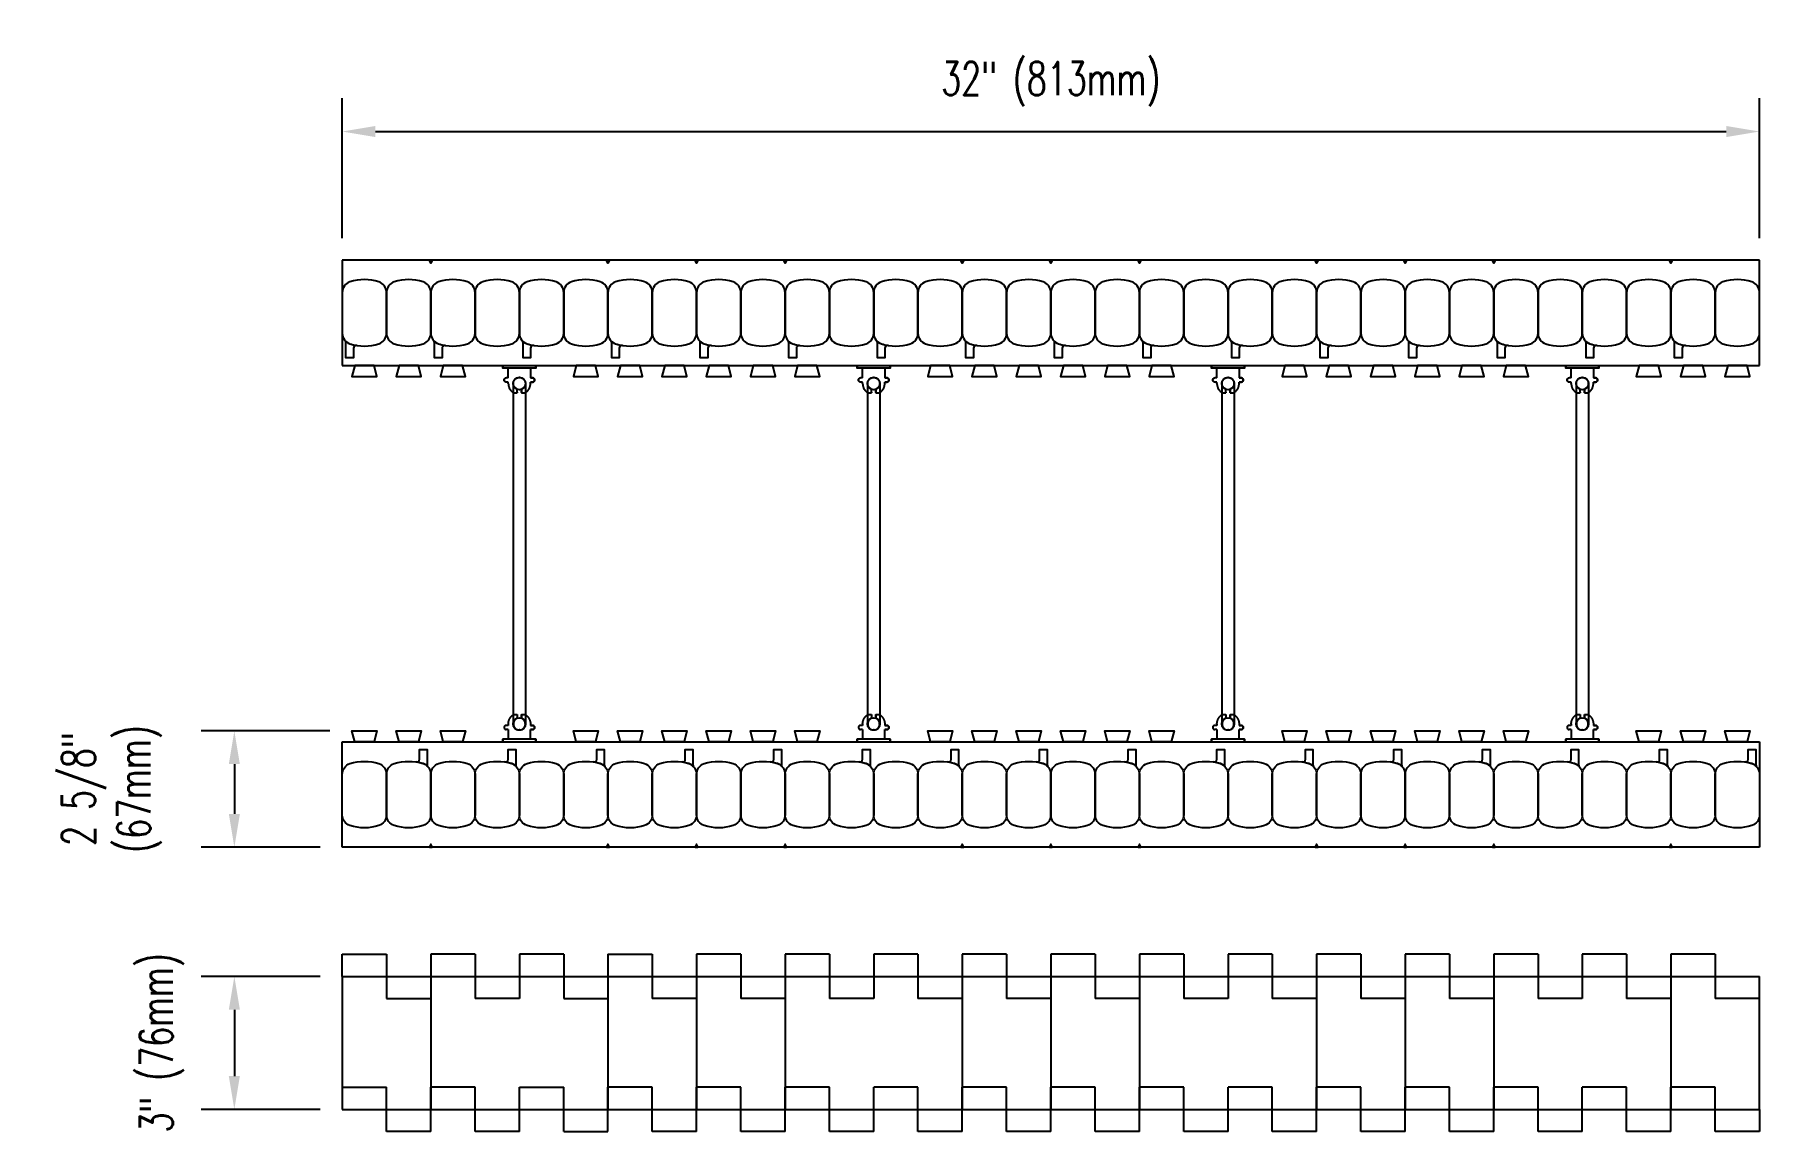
# Model space of a CAD drawing. Header units: inches. Extents: x 253 to 291.9, y 99.3 to 159.
# Drawn here: x 252.95 to 291.9, y 134.21 to 158.98 of the extents above; entities that cross this region are included whole.
import ezdxf

# ---------------------------------------------------------------- set-up
doc = ezdxf.new("R2010")
doc.units = ezdxf.units.IN
doc.header["$MEASUREMENT"] = 0
for name, color, linetype in [('line25', 2, 'Continuous'), ('LINE50', 5, 'Continuous'), ('LINE9', 9, 'Continuous'), ('TEXT', 4, 'Continuous')]:
    doc.layers.add(name, color=color, linetype=linetype)
doc.styles.add('DIM', font='romans.shx', dxfattribs={"width": 0.7})
doc.dimstyles.new('ext_8', dxfattribs={"dimscale": 8, "dimtxt": 0.09375, "dimasz": 0.09375, "dimexe": 0.09375, "dimexo": 0.0625, "dimgap": 0.0625, "dimtad": 1, "dimdec": 1, "dimzin": 3, "dimdsep": 46, "dimlunit": 4, "dimtxsty": 'DIM', "dimcen": 0.09, "dimdle": 0.09375, "dimclrt": 4, "dimadec": 0, "dimazin": 0, "dimtfac": 1, "dimtdec": 1, "dimtmove": 2, "dimatfit": 3, "dimfxl": 0, "dimfrac": 2, "dimtolj": 1, "dimtzin": 0, "dimarcsym": 0})

# ---------------------------------------------------------------- blocks, each defined once
blk = doc.blocks.new('*D17')
at = {"layer": 'Defpoints', "color": 0}
for p in [(259.901, 137.714), (257.465, 134.714), (259.901, 134.714)]:
    blk.add_point(p, dxfattribs=at)
at = {"layer": 'TEXT', "color": 0, "lineweight": -2}
for p, q in [((259.401, 137.714), (256.715, 137.714)), ((257.465, 136.964), (257.465, 135.464)), ((259.401, 134.714), (256.715, 134.714))]:
    blk.add_line(p, q, dxfattribs=at)
at = {"layer": 'TEXT', "color": 0}
for points in [[(257.34, 136.964), (257.59, 136.964), (257.465, 137.714)], [(257.34, 135.464), (257.59, 135.464), (257.465, 134.714)]]:
    blk.add_solid(points, dxfattribs=at)
at = {"layer": 'TEXT', "color": 4, "insert": (255.828, 136.214), "char_height": 0.75, "attachment_point": 5, "rotation": 90, "style": 'DIM'}
blk.add_mtext('\\A1;3" (76mm)', dxfattribs=at)
blk = doc.blocks.new('*D18')
at = {"layer": 'Defpoints', "color": 0}
for p in [(260.12, 143.257), (257.465, 140.632), (259.901, 140.632)]:
    blk.add_point(p, dxfattribs=at)
at = {"layer": 'TEXT', "color": 0, "lineweight": -2}
for p, q in [((259.62, 143.257), (256.715, 143.257)), ((257.465, 142.507), (257.465, 141.382)), ((259.401, 140.632), (256.715, 140.632))]:
    blk.add_line(p, q, dxfattribs=at)
at = {"layer": 'TEXT', "color": 0}
for points in [[(257.34, 142.507), (257.59, 142.507), (257.465, 143.257)], [(257.34, 141.382), (257.59, 141.382), (257.465, 140.632)]]:
    blk.add_solid(points, dxfattribs=at)
at = {"layer": 'TEXT', "color": 4, "insert": (254.697, 141.945), "char_height": 0.75, "attachment_point": 5, "rotation": 90, "style": 'DIM'}
blk.add_mtext('\\A1;2 5/8"\\P(67mm)', dxfattribs=at)
blk = doc.blocks.new('*D19')
at = {"layer": 'Defpoints', "color": 0}
for p in [(291.901, 156.788), (259.901, 153.882), (291.901, 153.882)]:
    blk.add_point(p, dxfattribs=at)
at = {"layer": 'TEXT', "color": 0, "lineweight": -2}
for p, q in [((259.901, 154.382), (259.901, 157.538)), ((291.901, 154.382), (291.901, 157.538)), ((260.651, 156.788), (291.151, 156.788))]:
    blk.add_line(p, q, dxfattribs=at)
at = {"layer": 'TEXT', "color": 0}
for points in [[(260.651, 156.913), (260.651, 156.663), (259.901, 156.788)], [(291.151, 156.913), (291.151, 156.663), (291.901, 156.788)]]:
    blk.add_solid(points, dxfattribs=at)
at = {"layer": 'TEXT', "color": 4, "insert": (275.901, 157.859), "char_height": 0.75, "attachment_point": 5, "style": 'DIM'}
blk.add_mtext('\\A1;32" (813mm)', dxfattribs=at)
blk = doc.blocks.new('Connector')
blk.add_point((0.271, 0))
at = {"layer": 'LINE9'}
for p, q in [((0, 0.375), (0, -0.375)), ((0.062, -0.375), (0.062, 0.375)), ((0.281, 0.25), (0.062, 0.25))]:
    blk.add_line(p, q, dxfattribs=at)
for points, weights in [([(0.007, 0.375), (0.004, 0.375), (0, 0.375)], [1, 0.972587069138, 0.950305488115]), ([(0.327, 0.343), (0.308, 0.343), (0.281, 0.317), (0.281, 0.297)], [1, 0.85355339, 0.85355339, 1]), ([(0.328, 0.343), (0.327, 0.343), (0.327, 0.343)], [1, 0.70710678, 1]), ([(0.375, 0.297), (0.375, 0.317), (0.348, 0.343), (0.329, 0.343)], [1, 0.85355339, 0.85355339, 1]), ([(0.406, 0.25), (0.546, 0.25), (0.619, 0.131)], [0.958404415409, 0.794674173519, 0.864651571113]), ([(0.619, 0.052), (0.612, 0.049), (0.604, 0.049)], [0.83615024178, 0.892081430621, 1]), ([(0, -0.375), (0.004, -0.375), (0.007, -0.375)], [0.950305488115, 0.972587069138, 1]), ([(0.281, -0.297), (0.281, -0.317), (0.308, -0.343), (0.327, -0.343)], [1, 0.85355339, 0.85355339, 1]), ([(0.327, -0.343), (0.281, -0.343), (0.281, -0.297)], [1, 0.70710678, 1]), ([(0.329, -0.343), (0.348, -0.343), (0.375, -0.317), (0.375, -0.297)], [1, 0.85355339, 0.85355339, 1]), ([(0.375, -0.297), (0.375, -0.343), (0.329, -0.343)], [1, 0.70710678, 1]), ([(0.619, -0.131), (0.546, -0.25), (0.406, -0.25)], [0.864651574428, 0.794674169686, 0.958404415195]), ([(0.604, -0.049), (0.612, -0.049), (0.619, -0.052)], [1, 0.89208144177, 0.836150253337])]:
    blk.add_rational_spline(points, weights, degree=2, dxfattribs=at)
for points, degree in [([(0, 0.375), (0.002, 0.375), (0.005, 0.375), (0.007, 0.375)], 3), ([(0.007, 0.375), (0.021, 0.375), (0.051, 0.375), (0.062, 0.375), (0.062, 0.375)], 3), ([(0.281, 0.25), (0.281, 0.297)], 1), ([(0.327, 0.343), (0.327, 0.343), (0.328, 0.343), (0.328, 0.343)], 3), ([(0.328, 0.343), (0.329, 0.343), (0.329, 0.343), (0.329, 0.343)], 3), ([(0.375, 0.25), (0.375, 0.297)], 1), ([(0.406, 0.25), (0.375, 0.25)], 1), ([(0.406, 0.25), (0.406, 0.25)], 1), ([(0.406, 0.25), (0.406, 0.25)], 1), ([(0.406, 0.25), (0.406, 0.25)], 1), ([(0.406, 0.25), (0.406, 0.25)], 1), ([(0.406, 0.25), (0.406, 0.25)], 1), ([(0.406, 0.25), (0.406, 0.25)], 1), ([(0.406, 0.25), (0.406, 0.25)], 1), ([(0.406, 0.25), (0.406, 0.25)], 1), ([(0.406, 0.25), (0.406, 0.25)], 1), ([(0.406, 0.25), (0.406, 0.25)], 1), ([(0.406, 0.25), (0.406, 0.25)], 1), ([(0.406, 0.25), (0.406, 0.25)], 1), ([(0.406, 0.25), (0.406, 0.25)], 1), ([(0.406, 0.25), (0.406, 0.25)], 1), ([(0.406, 0.25), (0.406, 0.25)], 1), ([(0.406, 0.25), (0.406, 0.25)], 1), ([(0.406, 0.25), (0.406, 0.25)], 1), ([(0.406, 0.25), (0.406, 0.25)], 1), ([(0.406, 0.25), (0.406, 0.25)], 1), ([(0.406, 0.25), (0.406, 0.25)], 1), ([(0.406, 0.25), (0.406, 0.25)], 1), ([(0.406, 0.25), (0.406, 0.25)], 1), ([(0.406, 0.25), (0.406, 0.25)], 1), ([(0.406, 0.25), (0.406, 0.25)], 1), ([(0.604, 0.049), (0.532, 0.049)], 1), ([(0.532, 0.049), (0.532, 0.049)], 1), ([(0.532, 0.049), (0.532, 0.049)], 1), ([(0.532, 0.049), (0.532, 0.049)], 1), ([(0.532, 0.049), (0.532, 0.049)], 1), ([(0.532, 0.049), (0.532, 0.049)], 1), ([(0.532, 0.049), (0.532, 0.049)], 1), ([(0.532, 0.049), (0.532, 0.049)], 1), ([(0.532, 0.049), (0.532, 0.049)], 1), ([(0.532, 0.049), (0.532, 0.049)], 1), ([(0.532, 0.049), (0.532, 0.049)], 1), ([(0.604, 0.049), (0.609, 0.049), (0.614, 0.05), (0.619, 0.052)], 3), ([(0.604, 0.049), (0.604, 0.049)], 1), ([(0.604, 0.049), (0.604, 0.049)], 1), ([(0.604, 0.049), (0.604, 0.049)], 1), ([(0.604, 0.049), (0.604, 0.049)], 1), ([(0.619, 0.131), (0.619, 0.052)], 1), ([(0.619, 0.131), (0.619, 0.131)], 1), ([(0.619, 0.131), (0.619, 0.131)], 1), ([(0.619, 0.131), (0.619, 0.131)], 1), ([(0.619, 0.131), (0.619, 0.131)], 1), ([(0.007, -0.375), (0.005, -0.375), (0.002, -0.375), (0, -0.375)], 3), ([(0.062, -0.375), (0.062, -0.375), (0.051, -0.375), (0.021, -0.375), (0.007, -0.375)], 3), ([(0.062, -0.25), (0.281, -0.25)], 1), ([(0.281, -0.297), (0.281, -0.25)], 1), ([(0.281, -0.25), (0.281, -0.297)], 1), ([(0.328, -0.343), (0.328, -0.343), (0.327, -0.343), (0.327, -0.343)], 3), ([(0.329, -0.343), (0.329, -0.343), (0.329, -0.343), (0.328, -0.343)], 3), ([(0.375, -0.25), (0.375, -0.297)], 1), ([(0.375, -0.297), (0.375, -0.25)], 1), ([(0.406, -0.25), (0.375, -0.25)], 1), ([(0.406, -0.25), (0.406, -0.25)], 1), ([(0.406, -0.25), (0.406, -0.25)], 1), ([(0.406, -0.25), (0.406, -0.25)], 1), ([(0.406, -0.25), (0.406, -0.25)], 1), ([(0.406, -0.25), (0.406, -0.25)], 1), ([(0.406, -0.25), (0.406, -0.25)], 1), ([(0.406, -0.25), (0.406, -0.25)], 1), ([(0.406, -0.25), (0.406, -0.25)], 1), ([(0.406, -0.25), (0.406, -0.25)], 1), ([(0.406, -0.25), (0.406, -0.25)], 1), ([(0.406, -0.25), (0.406, -0.25)], 1), ([(0.532, -0.049), (0.604, -0.049)], 1), ([(0.604, -0.049), (0.58, -0.049), (0.556, -0.049), (0.532, -0.049)], 3), ([(0.532, -0.049), (0.532, -0.049)], 1), ([(0.532, -0.049), (0.532, -0.049)], 1), ([(0.532, -0.049), (0.532, -0.049)], 1), ([(0.532, -0.049), (0.532, -0.049)], 1), ([(0.619, -0.052), (0.614, -0.05), (0.609, -0.049), (0.604, -0.049)], 3), ([(0.604, -0.049), (0.604, -0.049)], 1), ([(0.604, -0.049), (0.604, -0.049)], 1), ([(0.604, -0.049), (0.604, -0.049)], 1), ([(0.604, -0.049), (0.604, -0.049)], 1), ([(0.604, -0.049), (0.604, -0.049)], 1), ([(0.604, -0.049), (0.604, -0.049)], 1), ([(0.604, -0.049), (0.604, -0.049)], 1), ([(0.604, -0.049), (0.604, -0.049)], 1), ([(0.619, -0.052), (0.619, -0.131)], 1), ([(0.619, -0.131), (0.619, -0.131)], 1), ([(0.619, -0.131), (0.619, -0.131)], 1), ([(0.619, -0.131), (0.619, -0.131)], 1), ([(0.619, -0.131), (0.619, -0.131)], 1)]:
    blk.add_open_spline(points, degree=degree, dxfattribs=at)
for points, weights, knots in [([(0.062, 0.375), (0.062, 0.375), (0.046, 0.375), (0.03, 0.375), (0.007, 0.375)], [0.868718858569, 0.861102746415, 1, 0.861102734288, 0.868718859898], [0, 0, 0, 0.5, 0.5, 1, 1, 1]), ([(0.532, 0.049), (0.472, 0.203), (0.333, 0.113), (0.157, 0), (0.333, -0.113), (0.472, -0.203), (0.532, -0.049)], [0.899508922286, 0.599718215298, 1, 0.54226024, 1, 0.599718224335, 0.899508908749], [0, 0, 0, 0.318112, 0.318112, 0.681888, 0.681888, 1, 1, 1]), ([(0.007, -0.375), (0.03, -0.375), (0.046, -0.375), (0.062, -0.375), (0.062, -0.375)], [0.868718859319, 0.861102739573, 1, 0.861102742958, 0.868718858948], [0, 0, 0, 0.5, 0.5, 1, 1, 1])]:
    blk.add_rational_spline(points, weights, degree=2, knots=knots, dxfattribs=at)
blk = doc.blocks.new('WEB_CENTRE_TOP_8')
for p, q in [((-0.141, 7.688), (-0.141, 0)), ((0.141, 7.688), (0.141, 0))]:
    blk.add_line(p, q)
for centre in [(0, 7.688), (0, 0)]:
    blk.add_circle(centre, 0.141)

msp = doc.modelspace()

# ---------------------------------------------------------------- linework, layer by layer
at = {"layer": 'line25'}
for p, q in [((259.901, 151.507), (291.901, 151.507)), ((259.901, 143.007), (291.901, 143.007)), ((261.901, 137.714), (261.901, 134.714)), ((265.901, 137.714), (265.901, 134.714)), ((267.901, 137.714), (267.901, 134.714)), ((269.901, 137.714), (269.901, 134.714)), ((273.901, 137.714), (273.901, 134.714)), ((275.901, 137.714), (275.901, 134.714)), ((277.901, 137.714), (277.901, 134.714)), ((281.901, 137.714), (281.901, 134.714)), ((283.901, 137.714), (283.901, 134.714)), ((285.901, 137.714), (285.901, 134.714)), ((289.901, 137.714), (289.901, 134.714))]:
    msp.add_line(p, q, dxfattribs=at)
for points in [[(260.183, 151.507), (260.12, 151.257), (260.683, 151.257), (260.62, 151.507)], [(261.183, 151.507), (261.12, 151.257), (261.683, 151.257), (261.62, 151.507)], [(262.183, 151.507), (262.12, 151.257), (262.683, 151.257), (262.62, 151.507)], [(265.183, 151.507), (265.12, 151.257), (265.683, 151.257), (265.62, 151.507)], [(266.183, 151.507), (266.12, 151.257), (266.683, 151.257), (266.62, 151.507)], [(267.183, 151.507), (267.12, 151.257), (267.683, 151.257), (267.62, 151.507)], [(268.183, 151.507), (268.12, 151.257), (268.683, 151.257), (268.62, 151.507)], [(269.183, 151.507), (269.12, 151.257), (269.683, 151.257), (269.62, 151.507)], [(270.183, 151.507), (270.12, 151.257), (270.683, 151.257), (270.62, 151.507)], [(273.183, 151.507), (273.12, 151.257), (273.683, 151.257), (273.62, 151.507)], [(274.183, 151.507), (274.12, 151.257), (274.683, 151.257), (274.62, 151.507)], [(275.183, 151.507), (275.12, 151.257), (275.683, 151.257), (275.62, 151.507)], [(276.183, 151.507), (276.12, 151.257), (276.683, 151.257), (276.62, 151.507)], [(277.183, 151.507), (277.12, 151.257), (277.683, 151.257), (277.62, 151.507)], [(278.183, 151.507), (278.12, 151.257), (278.683, 151.257), (278.62, 151.507)], [(281.183, 151.507), (281.12, 151.257), (281.683, 151.257), (281.62, 151.507)], [(282.183, 151.507), (282.12, 151.257), (282.683, 151.257), (282.62, 151.507)], [(283.183, 151.507), (283.12, 151.257), (283.683, 151.257), (283.62, 151.507)], [(284.183, 151.507), (284.12, 151.257), (284.683, 151.257), (284.62, 151.507)], [(285.183, 151.507), (285.12, 151.257), (285.683, 151.257), (285.62, 151.507)], [(286.183, 151.507), (286.12, 151.257), (286.683, 151.257), (286.62, 151.507)], [(289.183, 151.507), (289.12, 151.257), (289.683, 151.257), (289.62, 151.507)], [(290.183, 151.507), (290.12, 151.257), (290.683, 151.257), (290.62, 151.507)], [(291.183, 151.507), (291.12, 151.257), (291.683, 151.257), (291.62, 151.507)], [(260.183, 143.007), (260.12, 143.257), (260.683, 143.257), (260.62, 143.007)], [(261.183, 143.007), (261.12, 143.257), (261.683, 143.257), (261.62, 143.007)], [(262.183, 143.007), (262.12, 143.257), (262.683, 143.257), (262.62, 143.007)], [(265.183, 143.007), (265.12, 143.257), (265.683, 143.257), (265.62, 143.007)], [(266.183, 143.007), (266.12, 143.257), (266.683, 143.257), (266.62, 143.007)], [(267.183, 143.007), (267.12, 143.257), (267.683, 143.257), (267.62, 143.007)], [(268.183, 143.007), (268.12, 143.257), (268.683, 143.257), (268.62, 143.007)], [(269.183, 143.007), (269.12, 143.257), (269.683, 143.257), (269.62, 143.007)], [(270.183, 143.007), (270.12, 143.257), (270.683, 143.257), (270.62, 143.007)], [(273.183, 143.007), (273.12, 143.257), (273.683, 143.257), (273.62, 143.007)], [(274.183, 143.007), (274.12, 143.257), (274.683, 143.257), (274.62, 143.007)], [(275.183, 143.007), (275.12, 143.257), (275.683, 143.257), (275.62, 143.007)], [(276.183, 143.007), (276.12, 143.257), (276.683, 143.257), (276.62, 143.007)], [(277.183, 143.007), (277.12, 143.257), (277.683, 143.257), (277.62, 143.007)], [(278.183, 143.007), (278.12, 143.257), (278.683, 143.257), (278.62, 143.007)], [(281.183, 143.007), (281.12, 143.257), (281.683, 143.257), (281.62, 143.007)], [(282.183, 143.007), (282.12, 143.257), (282.683, 143.257), (282.62, 143.007)], [(283.183, 143.007), (283.12, 143.257), (283.683, 143.257), (283.62, 143.007)], [(284.183, 143.007), (284.12, 143.257), (284.683, 143.257), (284.62, 143.007)], [(285.183, 143.007), (285.12, 143.257), (285.683, 143.257), (285.62, 143.007)], [(286.183, 143.007), (286.12, 143.257), (286.683, 143.257), (286.62, 143.007)], [(289.183, 143.007), (289.12, 143.257), (289.683, 143.257), (289.62, 143.007)], [(290.183, 143.007), (290.12, 143.257), (290.683, 143.257), (290.62, 143.007)], [(291.183, 143.007), (291.12, 143.257), (291.683, 143.257), (291.62, 143.007)]]:
    msp.add_lwpolyline(points, close=True, dxfattribs=at)
at = {"layer": 'LINE50'}
for p, q in [((259.901, 153.882), (259.901, 151.507)), ((291.901, 153.882), (259.901, 153.882)), ((291.901, 151.507), (291.901, 153.882)), ((259.901, 140.632), (259.901, 143.007)), ((291.901, 143.007), (291.901, 140.632)), ((291.901, 140.632), (259.901, 140.632)), ((259.901, 137.714), (259.901, 134.714)), ((259.901, 137.714), (291.901, 137.714)), ((291.901, 134.714), (291.901, 137.714)), ((259.901, 134.714), (291.901, 134.714))]:
    msp.add_line(p, q, dxfattribs=at)
at = {"layer": 'LINE9'}
for p, q in [((259.901, 137.714), (259.901, 138.214)), ((259.901, 138.214), (260.901, 138.214)), ((260.901, 138.214), (260.901, 137.214)), ((262.901, 138.214), (261.901, 138.214)), ((261.901, 138.214), (261.901, 137.214)), ((262.901, 138.214), (262.901, 137.214)), ((264.901, 138.214), (263.901, 138.214)), ((263.901, 138.214), (263.901, 137.214)), ((264.901, 138.214), (264.901, 137.214)), ((265.901, 138.214), (266.901, 138.214)), ((265.901, 138.214), (265.901, 137.214)), ((266.901, 138.214), (266.901, 137.214)), ((268.901, 138.214), (267.901, 138.214)), ((267.901, 138.214), (267.901, 137.214)), ((268.901, 138.214), (268.901, 137.214)), ((269.901, 138.214), (269.901, 137.214)), ((270.901, 138.214), (269.901, 138.214)), ((270.901, 138.214), (270.901, 137.214)), ((272.901, 138.214), (271.901, 138.214)), ((271.901, 138.214), (271.901, 137.214)), ((272.901, 138.214), (272.901, 137.214)), ((273.901, 138.214), (273.901, 137.214)), ((274.901, 138.214), (273.901, 138.214)), ((274.901, 138.214), (274.901, 137.214)), ((276.901, 138.214), (275.901, 138.214)), ((275.901, 138.214), (275.901, 137.214)), ((276.901, 138.214), (276.901, 137.214)), ((277.901, 138.214), (277.901, 137.214)), ((278.901, 138.214), (277.901, 138.214)), ((278.901, 138.214), (278.901, 137.214)), ((280.901, 138.214), (279.901, 138.214)), ((279.901, 138.214), (279.901, 137.214)), ((280.901, 138.214), (280.901, 137.214)), ((282.901, 138.214), (281.901, 138.214)), ((281.901, 138.214), (281.901, 137.214)), ((282.901, 138.214), (282.901, 137.214)), ((284.901, 138.214), (283.901, 138.214)), ((283.901, 138.214), (283.901, 137.214)), ((284.901, 138.214), (284.901, 137.214)), ((286.901, 138.214), (285.901, 138.214)), ((285.901, 138.214), (285.901, 137.214)), ((286.901, 138.214), (286.901, 137.214)), ((287.901, 138.214), (287.901, 137.214)), ((288.901, 138.214), (287.901, 138.214)), ((288.901, 138.214), (288.901, 137.214)), ((290.901, 138.214), (289.901, 138.214)), ((289.901, 138.214), (289.901, 137.214)), ((290.901, 138.214), (290.901, 137.214)), ((260.901, 137.214), (261.901, 137.214)), ((263.901, 137.214), (262.901, 137.214)), ((264.901, 137.214), (265.901, 137.214)), ((267.901, 137.214), (266.901, 137.214)), ((269.901, 137.214), (268.901, 137.214)), ((271.901, 137.214), (270.901, 137.214)), ((273.901, 137.214), (272.901, 137.214)), ((275.901, 137.214), (274.901, 137.214)), ((277.901, 137.214), (276.901, 137.214)), ((279.901, 137.214), (278.901, 137.214)), ((281.901, 137.214), (280.901, 137.214)), ((283.901, 137.214), (282.901, 137.214)), ((285.901, 137.214), (284.901, 137.214)), ((287.901, 137.214), (286.901, 137.214)), ((289.901, 137.214), (288.901, 137.214)), ((291.901, 137.214), (290.901, 137.214)), ((259.901, 135.214), (260.901, 135.214)), ((260.901, 134.214), (260.901, 135.214)), ((261.901, 134.214), (261.901, 135.214)), ((262.901, 135.214), (261.901, 135.214)), ((262.901, 134.214), (262.901, 135.214)), ((263.901, 135.214), (264.901, 135.214)), ((263.901, 134.214), (263.901, 135.214)), ((264.901, 134.214), (264.901, 135.214)), ((266.901, 135.214), (265.901, 135.214)), ((265.901, 134.214), (265.901, 135.214)), ((266.901, 134.214), (266.901, 135.214)), ((268.901, 135.214), (267.901, 135.214)), ((267.901, 134.214), (267.901, 135.214)), ((268.901, 134.214), (268.901, 135.214)), ((269.901, 134.214), (269.901, 135.214)), ((270.901, 135.214), (269.901, 135.214)), ((270.901, 134.214), (270.901, 135.214)), ((271.901, 134.214), (271.901, 135.214)), ((272.901, 135.214), (271.901, 135.214)), ((272.901, 134.214), (272.901, 135.214)), ((273.901, 134.214), (273.901, 135.214)), ((274.901, 135.214), (273.901, 135.214)), ((274.901, 134.214), (274.901, 135.214)), ((275.901, 134.214), (275.901, 135.214)), ((276.901, 135.214), (275.901, 135.214)), ((276.901, 134.214), (276.901, 135.214)), ((277.901, 134.214), (277.901, 135.214)), ((278.901, 135.214), (277.901, 135.214)), ((278.901, 134.214), (278.901, 135.214)), ((280.901, 135.214), (279.901, 135.214)), ((279.901, 134.214), (279.901, 135.214)), ((280.901, 134.214), (280.901, 135.214)), ((282.901, 135.214), (281.901, 135.214)), ((281.901, 134.214), (281.901, 135.214)), ((282.901, 134.214), (282.901, 135.214)), ((284.901, 135.214), (283.901, 135.214)), ((283.901, 134.214), (283.901, 135.214)), ((284.901, 134.214), (284.901, 135.214)), ((285.901, 134.214), (285.901, 135.214)), ((286.901, 135.214), (285.901, 135.214)), ((286.901, 134.214), (286.901, 135.214)), ((287.901, 134.214), (287.901, 135.214)), ((288.901, 135.214), (287.901, 135.214)), ((288.901, 134.214), (288.901, 135.214)), ((289.901, 134.214), (289.901, 135.214)), ((290.901, 135.214), (289.901, 135.214)), ((290.901, 134.214), (290.901, 135.214)), ((291.901, 134.714), (291.901, 134.214)), ((261.901, 134.214), (260.901, 134.214)), ((263.901, 134.214), (262.901, 134.214)), ((264.901, 134.214), (265.901, 134.214)), ((267.901, 134.214), (266.901, 134.214)), ((269.901, 134.214), (268.901, 134.214)), ((271.901, 134.214), (270.901, 134.214)), ((273.901, 134.214), (272.901, 134.214)), ((275.901, 134.214), (274.901, 134.214)), ((277.901, 134.214), (276.901, 134.214)), ((279.901, 134.214), (278.901, 134.214)), ((281.901, 134.214), (280.901, 134.214)), ((283.901, 134.214), (282.901, 134.214)), ((285.901, 134.214), (284.901, 134.214)), ((287.901, 134.214), (286.901, 134.214)), ((289.901, 134.214), (288.901, 134.214)), ((291.901, 134.214), (290.901, 134.214))]:
    msp.add_line(p, q, dxfattribs=at)
for points in [[(261.933, 153.882), (261.901, 153.818), (261.87, 153.882)], [(265.933, 153.882), (265.901, 153.818), (265.87, 153.882)], [(267.933, 153.882), (267.901, 153.818), (267.87, 153.882)], [(269.933, 153.882), (269.901, 153.818), (269.87, 153.882)], [(273.933, 153.882), (273.901, 153.818), (273.87, 153.882)], [(275.933, 153.882), (275.901, 153.818), (275.87, 153.882)], [(277.933, 153.882), (277.901, 153.818), (277.87, 153.882)], [(281.933, 153.882), (281.901, 153.818), (281.87, 153.882)], [(283.933, 153.882), (283.901, 153.818), (283.87, 153.882)], [(285.933, 153.882), (285.901, 153.818), (285.87, 153.882)], [(289.933, 153.882), (289.901, 153.818), (289.87, 153.882)], [(261.933, 140.632), (261.901, 140.697), (261.87, 140.632)], [(265.933, 140.632), (265.901, 140.697), (265.87, 140.632)], [(267.933, 140.632), (267.901, 140.697), (267.87, 140.632)], [(269.933, 140.632), (269.901, 140.697), (269.87, 140.632)], [(273.933, 140.632), (273.901, 140.697), (273.87, 140.632)], [(275.933, 140.632), (275.901, 140.697), (275.87, 140.632)], [(277.933, 140.632), (277.901, 140.697), (277.87, 140.632)], [(281.933, 140.632), (281.901, 140.697), (281.87, 140.632)], [(283.933, 140.632), (283.901, 140.697), (283.87, 140.632)], [(285.933, 140.632), (285.901, 140.697), (285.87, 140.632)], [(289.933, 140.632), (289.901, 140.697), (289.87, 140.632)]]:
    msp.add_lwpolyline(points, close=True, dxfattribs=at)
for points in [[(260.074, 151.996, 0.157671), (260.728, 151.996, 0.325305), (260.901, 152.234), (260.901, 153.155, 0.325305), (260.728, 153.393, 0.157671), (260.074, 153.393, 0.325305), (259.901, 153.155), (259.901, 152.234, 0.325305)], [(261.074, 151.996, 0.157671), (261.728, 151.996, 0.325305), (261.901, 152.234), (261.901, 153.155, 0.325305), (261.728, 153.393, 0.157671), (261.074, 153.393, 0.325305), (260.901, 153.155), (260.901, 152.234, 0.325305)], [(262.074, 151.996, 0.157671), (262.728, 151.996, 0.325305), (262.901, 152.234), (262.901, 153.155, 0.325305), (262.728, 153.393, 0.157671), (262.074, 153.393, 0.325305), (261.901, 153.155), (261.901, 152.234, 0.325305)], [(263.074, 151.996, 0.157671), (263.728, 151.996, 0.325305), (263.901, 152.234), (263.901, 153.155, 0.325305), (263.728, 153.393, 0.157671), (263.074, 153.393, 0.325305), (262.901, 153.155), (262.901, 152.234, 0.325305)], [(264.074, 151.996, 0.157671), (264.728, 151.996, 0.325305), (264.901, 152.234), (264.901, 153.155, 0.325305), (264.728, 153.393, 0.157671), (264.074, 153.393, 0.325305), (263.901, 153.155), (263.901, 152.234, 0.325305)], [(265.074, 151.996, 0.157671), (265.728, 151.996, 0.325305), (265.901, 152.234), (265.901, 153.155, 0.325305), (265.728, 153.393, 0.157671), (265.074, 153.393, 0.325305), (264.901, 153.155), (264.901, 152.234, 0.325305)], [(266.074, 151.996, 0.157671), (266.728, 151.996, 0.325305), (266.901, 152.234), (266.901, 153.155, 0.325305), (266.728, 153.393, 0.157671), (266.074, 153.393, 0.325305), (265.901, 153.155), (265.901, 152.234, 0.325305)], [(267.074, 151.996, 0.157671), (267.728, 151.996, 0.325305), (267.901, 152.234), (267.901, 153.155, 0.325305), (267.728, 153.393, 0.157671), (267.074, 153.393, 0.325305), (266.901, 153.155), (266.901, 152.234, 0.325305)], [(268.074, 151.996, 0.157671), (268.728, 151.996, 0.325305), (268.901, 152.234), (268.901, 153.155, 0.325305), (268.728, 153.393, 0.157671), (268.074, 153.393, 0.325305), (267.901, 153.155), (267.901, 152.234, 0.325305)], [(269.074, 151.996, 0.157671), (269.728, 151.996, 0.325305), (269.901, 152.234), (269.901, 153.155, 0.325305), (269.728, 153.393, 0.157671), (269.074, 153.393, 0.325305), (268.901, 153.155), (268.901, 152.234, 0.325305)], [(270.074, 151.996, 0.157671), (270.728, 151.996, 0.325305), (270.901, 152.234), (270.901, 153.155, 0.325305), (270.728, 153.393, 0.157671), (270.074, 153.393, 0.325305), (269.901, 153.155), (269.901, 152.234, 0.325305)], [(271.074, 151.996, 0.157671), (271.728, 151.996, 0.325305), (271.901, 152.234), (271.901, 153.155, 0.325305), (271.728, 153.393, 0.157671), (271.074, 153.393, 0.325305), (270.901, 153.155), (270.901, 152.234, 0.325305)], [(272.074, 151.996, 0.157671), (272.728, 151.996, 0.325305), (272.901, 152.234), (272.901, 153.155, 0.325305), (272.728, 153.393, 0.157671), (272.074, 153.393, 0.325305), (271.901, 153.155), (271.901, 152.234, 0.325305)], [(273.074, 151.996, 0.157671), (273.728, 151.996, 0.325305), (273.901, 152.234), (273.901, 153.155, 0.325305), (273.728, 153.393, 0.157671), (273.074, 153.393, 0.325305), (272.901, 153.155), (272.901, 152.234, 0.325305)], [(274.074, 151.996, 0.157671), (274.728, 151.996, 0.325305), (274.901, 152.234), (274.901, 153.155, 0.325305), (274.728, 153.393, 0.157671), (274.074, 153.393, 0.325305), (273.901, 153.155), (273.901, 152.234, 0.325305)], [(275.074, 151.996, 0.157671), (275.728, 151.996, 0.325305), (275.901, 152.234), (275.901, 153.155, 0.325305), (275.728, 153.393, 0.157671), (275.074, 153.393, 0.325305), (274.901, 153.155), (274.901, 152.234, 0.325305)], [(276.074, 151.996, 0.157671), (276.728, 151.996, 0.325305), (276.901, 152.234), (276.901, 153.155, 0.325305), (276.728, 153.393, 0.157671), (276.074, 153.393, 0.325305), (275.901, 153.155), (275.901, 152.234, 0.325305)], [(277.074, 151.996, 0.157671), (277.728, 151.996, 0.325305), (277.901, 152.234), (277.901, 153.155, 0.325305), (277.728, 153.393, 0.157671), (277.074, 153.393, 0.325305), (276.901, 153.155), (276.901, 152.234, 0.325305)], [(278.074, 151.996, 0.157671), (278.728, 151.996, 0.325305), (278.901, 152.234), (278.901, 153.155, 0.325305), (278.728, 153.393, 0.157671), (278.074, 153.393, 0.325305), (277.901, 153.155), (277.901, 152.234, 0.325305)], [(279.074, 151.996, 0.157671), (279.728, 151.996, 0.325305), (279.901, 152.234), (279.901, 153.155, 0.325305), (279.728, 153.393, 0.157671), (279.074, 153.393, 0.325305), (278.901, 153.155), (278.901, 152.234, 0.325305)], [(280.074, 151.996, 0.157671), (280.728, 151.996, 0.325305), (280.901, 152.234), (280.901, 153.155, 0.325305), (280.728, 153.393, 0.157671), (280.074, 153.393, 0.325305), (279.901, 153.155), (279.901, 152.234, 0.325305)], [(281.074, 151.996, 0.157671), (281.728, 151.996, 0.325305), (281.901, 152.234), (281.901, 153.155, 0.325305), (281.728, 153.393, 0.157671), (281.074, 153.393, 0.325305), (280.901, 153.155), (280.901, 152.234, 0.325305)], [(282.074, 151.996, 0.157671), (282.728, 151.996, 0.325305), (282.901, 152.234), (282.901, 153.155, 0.325305), (282.728, 153.393, 0.157671), (282.074, 153.393, 0.325305), (281.901, 153.155), (281.901, 152.234, 0.325305)], [(283.074, 151.996, 0.157671), (283.728, 151.996, 0.325305), (283.901, 152.234), (283.901, 153.155, 0.325305), (283.728, 153.393, 0.157671), (283.074, 153.393, 0.325305), (282.901, 153.155), (282.901, 152.234, 0.325305)], [(284.074, 151.996, 0.157671), (284.728, 151.996, 0.325305), (284.901, 152.234), (284.901, 153.155, 0.325305), (284.728, 153.393, 0.157671), (284.074, 153.393, 0.325305), (283.901, 153.155), (283.901, 152.234, 0.325305)], [(285.074, 151.996, 0.157671), (285.728, 151.996, 0.325305), (285.901, 152.234), (285.901, 153.155, 0.325305), (285.728, 153.393, 0.157671), (285.074, 153.393, 0.325305), (284.901, 153.155), (284.901, 152.234, 0.325305)], [(286.074, 151.996, 0.157671), (286.728, 151.996, 0.325305), (286.901, 152.234), (286.901, 153.155, 0.325305), (286.728, 153.393, 0.157671), (286.074, 153.393, 0.325305), (285.901, 153.155), (285.901, 152.234, 0.325305)], [(287.074, 151.996, 0.157671), (287.728, 151.996, 0.325305), (287.901, 152.234), (287.901, 153.155, 0.325305), (287.728, 153.393, 0.157671), (287.074, 153.393, 0.325305), (286.901, 153.155), (286.901, 152.234, 0.325305)], [(288.074, 151.996, 0.157671), (288.728, 151.996, 0.325305), (288.901, 152.234), (288.901, 153.155, 0.325305), (288.728, 153.393, 0.157671), (288.074, 153.393, 0.325305), (287.901, 153.155), (287.901, 152.234, 0.325305)], [(289.074, 151.996, 0.157671), (289.728, 151.996, 0.325305), (289.901, 152.234), (289.901, 153.155, 0.325305), (289.728, 153.393, 0.157671), (289.074, 153.393, 0.325305), (288.901, 153.155), (288.901, 152.234, 0.325305)], [(290.074, 151.996, 0.157671), (290.728, 151.996, 0.325305), (290.901, 152.234), (290.901, 153.155, 0.325305), (290.728, 153.393, 0.157671), (290.074, 153.393, 0.325305), (289.901, 153.155), (289.901, 152.234, 0.325305)], [(291.074, 151.996, 0.157671), (291.728, 151.996, 0.325305), (291.901, 152.234), (291.901, 153.155, 0.325305), (291.728, 153.393, 0.157671), (291.074, 153.393, 0.325305), (290.901, 153.155), (290.901, 152.234, 0.325305)], [(260.074, 151.996, 0.037267), (260.228, 151.959, 0.463036), (260.155, 151.897), (260.155, 151.676), (259.985, 151.676), (259.985, 152.022, 0.189002), (259.968, 152.064, 0.128407)], [(262.074, 151.996, 0.037267), (262.228, 151.959, 0.463036), (262.155, 151.897), (262.155, 151.676), (261.985, 151.676), (261.985, 152.022, 0.189002), (261.968, 152.064, 0.128407)], [(264.074, 151.996, 0.037267), (264.228, 151.959, 0.463036), (264.155, 151.897), (264.155, 151.676), (263.985, 151.676), (263.985, 152.022, 0.189002), (263.968, 152.064, 0.128407)], [(266.074, 151.996, 0.037267), (266.228, 151.959, 0.463036), (266.155, 151.897), (266.155, 151.676), (265.985, 151.676), (265.985, 152.022, 0.189002), (265.968, 152.064, 0.128407)], [(268.074, 151.996, 0.037267), (268.228, 151.959, 0.463036), (268.155, 151.897), (268.155, 151.676), (267.985, 151.676), (267.985, 152.022, 0.189002), (267.968, 152.064, 0.128407)], [(270.074, 151.996, 0.037267), (270.228, 151.959, 0.463036), (270.155, 151.897), (270.155, 151.676), (269.985, 151.676), (269.985, 152.022, 0.189002), (269.968, 152.064, 0.128407)], [(272.074, 151.996, 0.037267), (272.228, 151.959, 0.463036), (272.155, 151.897), (272.155, 151.676), (271.985, 151.676), (271.985, 152.022, 0.189002), (271.968, 152.064, 0.128407)], [(274.074, 151.996, 0.037267), (274.228, 151.959, 0.463036), (274.155, 151.897), (274.155, 151.676), (273.985, 151.676), (273.985, 152.022, 0.189002), (273.968, 152.064, 0.128407)], [(276.074, 151.996, 0.037267), (276.228, 151.959, 0.463036), (276.155, 151.897), (276.155, 151.676), (275.985, 151.676), (275.985, 152.022, 0.189002), (275.968, 152.064, 0.128407)], [(278.074, 151.996, 0.037267), (278.228, 151.959, 0.463036), (278.155, 151.897), (278.155, 151.676), (277.985, 151.676), (277.985, 152.022, 0.189002), (277.968, 152.064, 0.128407)], [(280.074, 151.996, 0.037267), (280.228, 151.959, 0.463036), (280.155, 151.897), (280.155, 151.676), (279.985, 151.676), (279.985, 152.022, 0.189002), (279.968, 152.064, 0.128407)], [(282.074, 151.996, 0.037267), (282.228, 151.959, 0.463036), (282.155, 151.897), (282.155, 151.676), (281.985, 151.676), (281.985, 152.022, 0.189002), (281.968, 152.064, 0.128407)], [(284.074, 151.996, 0.037267), (284.228, 151.959, 0.463036), (284.155, 151.897), (284.155, 151.676), (283.985, 151.676), (283.985, 152.022, 0.189002), (283.968, 152.064, 0.128407)], [(286.074, 151.996, 0.037267), (286.228, 151.959, 0.463036), (286.155, 151.897), (286.155, 151.676), (285.985, 151.676), (285.985, 152.022, 0.189002), (285.968, 152.064, 0.128407)], [(288.074, 151.996, 0.037267), (288.228, 151.959, 0.463036), (288.155, 151.897), (288.155, 151.676), (287.985, 151.676), (287.985, 152.022, 0.189002), (287.968, 152.064, 0.128407)], [(290.074, 151.996, 0.037267), (290.228, 151.959, 0.463036), (290.155, 151.897), (290.155, 151.676), (289.985, 151.676), (289.985, 152.022, 0.189002), (289.968, 152.064, 0.128407)], [(260.074, 142.518, -0.157671), (260.728, 142.518, -0.325305), (260.901, 142.28), (260.901, 141.359, -0.325305), (260.728, 141.121, -0.157671), (260.074, 141.121, -0.325305), (259.901, 141.359), (259.901, 142.28, -0.325305)], [(261.074, 142.518, -0.157671), (261.728, 142.518, -0.325305), (261.901, 142.28), (261.901, 141.359, -0.325305), (261.728, 141.121, -0.157671), (261.074, 141.121, -0.325305), (260.901, 141.359), (260.901, 142.28, -0.325305)], [(261.728, 142.518, 0.037267), (261.575, 142.556, 0.463036), (261.647, 142.617), (261.647, 142.839), (261.818, 142.839), (261.818, 142.493, 0.189002), (261.835, 142.45, 0.128407)], [(262.074, 142.518, -0.157671), (262.728, 142.518, -0.325305), (262.901, 142.28), (262.901, 141.359, -0.325305), (262.728, 141.121, -0.157671), (262.074, 141.121, -0.325305), (261.901, 141.359), (261.901, 142.28, -0.325305)], [(263.074, 142.518, -0.157671), (263.728, 142.518, -0.325305), (263.901, 142.28), (263.901, 141.359, -0.325305), (263.728, 141.121, -0.157671), (263.074, 141.121, -0.325305), (262.901, 141.359), (262.901, 142.28, -0.325305)], [(263.728, 142.518, 0.037267), (263.575, 142.556, 0.463036), (263.647, 142.617), (263.647, 142.839), (263.818, 142.839), (263.818, 142.493, 0.189002), (263.835, 142.45, 0.128407)], [(264.074, 142.518, -0.157671), (264.728, 142.518, -0.325305), (264.901, 142.28), (264.901, 141.359, -0.325305), (264.728, 141.121, -0.157671), (264.074, 141.121, -0.325305), (263.901, 141.359), (263.901, 142.28, -0.325305)], [(265.074, 142.518, -0.157671), (265.728, 142.518, -0.325305), (265.901, 142.28), (265.901, 141.359, -0.325305), (265.728, 141.121, -0.157671), (265.074, 141.121, -0.325305), (264.901, 141.359), (264.901, 142.28, -0.325305)], [(265.728, 142.518, 0.037267), (265.575, 142.556, 0.463036), (265.647, 142.617), (265.647, 142.839), (265.818, 142.839), (265.818, 142.493, 0.189002), (265.835, 142.45, 0.128407)], [(266.074, 142.518, -0.157671), (266.728, 142.518, -0.325305), (266.901, 142.28), (266.901, 141.359, -0.325305), (266.728, 141.121, -0.157671), (266.074, 141.121, -0.325305), (265.901, 141.359), (265.901, 142.28, -0.325305)], [(267.074, 142.518, -0.157671), (267.728, 142.518, -0.325305), (267.901, 142.28), (267.901, 141.359, -0.325305), (267.728, 141.121, -0.157671), (267.074, 141.121, -0.325305), (266.901, 141.359), (266.901, 142.28, -0.325305)], [(267.728, 142.518, 0.037267), (267.575, 142.556, 0.463036), (267.647, 142.617), (267.647, 142.839), (267.818, 142.839), (267.818, 142.493, 0.189002), (267.835, 142.45, 0.128407)], [(268.074, 142.518, -0.157671), (268.728, 142.518, -0.325305), (268.901, 142.28), (268.901, 141.359, -0.325305), (268.728, 141.121, -0.157671), (268.074, 141.121, -0.325305), (267.901, 141.359), (267.901, 142.28, -0.325305)], [(269.074, 142.518, -0.157671), (269.728, 142.518, -0.325305), (269.901, 142.28), (269.901, 141.359, -0.325305), (269.728, 141.121, -0.157671), (269.074, 141.121, -0.325305), (268.901, 141.359), (268.901, 142.28, -0.325305)], [(269.728, 142.518, 0.037267), (269.575, 142.556, 0.463036), (269.647, 142.617), (269.647, 142.839), (269.818, 142.839), (269.818, 142.493, 0.189002), (269.835, 142.45, 0.128407)], [(270.074, 142.518, -0.157671), (270.728, 142.518, -0.325305), (270.901, 142.28), (270.901, 141.359, -0.325305), (270.728, 141.121, -0.157671), (270.074, 141.121, -0.325305), (269.901, 141.359), (269.901, 142.28, -0.325305)], [(271.074, 142.518, -0.157671), (271.728, 142.518, -0.325305), (271.901, 142.28), (271.901, 141.359, -0.325305), (271.728, 141.121, -0.157671), (271.074, 141.121, -0.325305), (270.901, 141.359), (270.901, 142.28, -0.325305)], [(271.728, 142.518, 0.037267), (271.575, 142.556, 0.463036), (271.647, 142.617), (271.647, 142.839), (271.818, 142.839), (271.818, 142.493, 0.189002), (271.835, 142.45, 0.128407)], [(272.074, 142.518, -0.157671), (272.728, 142.518, -0.325305), (272.901, 142.28), (272.901, 141.359, -0.325305), (272.728, 141.121, -0.157671), (272.074, 141.121, -0.325305), (271.901, 141.359), (271.901, 142.28, -0.325305)], [(273.074, 142.518, -0.157671), (273.728, 142.518, -0.325305), (273.901, 142.28), (273.901, 141.359, -0.325305), (273.728, 141.121, -0.157671), (273.074, 141.121, -0.325305), (272.901, 141.359), (272.901, 142.28, -0.325305)], [(273.728, 142.518, 0.037267), (273.575, 142.556, 0.463036), (273.647, 142.617), (273.647, 142.839), (273.818, 142.839), (273.818, 142.493, 0.189002), (273.835, 142.45, 0.128407)], [(274.074, 142.518, -0.157671), (274.728, 142.518, -0.325305), (274.901, 142.28), (274.901, 141.359, -0.325305), (274.728, 141.121, -0.157671), (274.074, 141.121, -0.325305), (273.901, 141.359), (273.901, 142.28, -0.325305)], [(275.074, 142.518, -0.157671), (275.728, 142.518, -0.325305), (275.901, 142.28), (275.901, 141.359, -0.325305), (275.728, 141.121, -0.157671), (275.074, 141.121, -0.325305), (274.901, 141.359), (274.901, 142.28, -0.325305)], [(275.728, 142.518, 0.037267), (275.575, 142.556, 0.463036), (275.647, 142.617), (275.647, 142.839), (275.818, 142.839), (275.818, 142.493, 0.189002), (275.835, 142.45, 0.128407)], [(276.074, 142.518, -0.157671), (276.728, 142.518, -0.325305), (276.901, 142.28), (276.901, 141.359, -0.325305), (276.728, 141.121, -0.157671), (276.074, 141.121, -0.325305), (275.901, 141.359), (275.901, 142.28, -0.325305)], [(277.074, 142.518, -0.157671), (277.728, 142.518, -0.325305), (277.901, 142.28), (277.901, 141.359, -0.325305), (277.728, 141.121, -0.157671), (277.074, 141.121, -0.325305), (276.901, 141.359), (276.901, 142.28, -0.325305)], [(277.728, 142.518, 0.037267), (277.575, 142.556, 0.463036), (277.647, 142.617), (277.647, 142.839), (277.818, 142.839), (277.818, 142.493, 0.189002), (277.835, 142.45, 0.128407)], [(278.074, 142.518, -0.157671), (278.728, 142.518, -0.325305), (278.901, 142.28), (278.901, 141.359, -0.325305), (278.728, 141.121, -0.157671), (278.074, 141.121, -0.325305), (277.901, 141.359), (277.901, 142.28, -0.325305)], [(279.074, 142.518, -0.157671), (279.728, 142.518, -0.325305), (279.901, 142.28), (279.901, 141.359, -0.325305), (279.728, 141.121, -0.157671), (279.074, 141.121, -0.325305), (278.901, 141.359), (278.901, 142.28, -0.325305)], [(279.728, 142.518, 0.037267), (279.575, 142.556, 0.463036), (279.647, 142.617), (279.647, 142.839), (279.818, 142.839), (279.818, 142.493, 0.189002), (279.835, 142.45, 0.128407)], [(280.074, 142.518, -0.157671), (280.728, 142.518, -0.325305), (280.901, 142.28), (280.901, 141.359, -0.325305), (280.728, 141.121, -0.157671), (280.074, 141.121, -0.325305), (279.901, 141.359), (279.901, 142.28, -0.325305)], [(281.074, 142.518, -0.157671), (281.728, 142.518, -0.325305), (281.901, 142.28), (281.901, 141.359, -0.325305), (281.728, 141.121, -0.157671), (281.074, 141.121, -0.325305), (280.901, 141.359), (280.901, 142.28, -0.325305)], [(281.728, 142.518, 0.037267), (281.575, 142.556, 0.463036), (281.647, 142.617), (281.647, 142.839), (281.818, 142.839), (281.818, 142.493, 0.189002), (281.835, 142.45, 0.128407)], [(282.074, 142.518, -0.157671), (282.728, 142.518, -0.325305), (282.901, 142.28), (282.901, 141.359, -0.325305), (282.728, 141.121, -0.157671), (282.074, 141.121, -0.325305), (281.901, 141.359), (281.901, 142.28, -0.325305)], [(283.074, 142.518, -0.157671), (283.728, 142.518, -0.325305), (283.901, 142.28), (283.901, 141.359, -0.325305), (283.728, 141.121, -0.157671), (283.074, 141.121, -0.325305), (282.901, 141.359), (282.901, 142.28, -0.325305)], [(283.728, 142.518, 0.037267), (283.575, 142.556, 0.463036), (283.647, 142.617), (283.647, 142.839), (283.818, 142.839), (283.818, 142.493, 0.189002), (283.835, 142.45, 0.128407)], [(284.074, 142.518, -0.157671), (284.728, 142.518, -0.325305), (284.901, 142.28), (284.901, 141.359, -0.325305), (284.728, 141.121, -0.157671), (284.074, 141.121, -0.325305), (283.901, 141.359), (283.901, 142.28, -0.325305)], [(285.074, 142.518, -0.157671), (285.728, 142.518, -0.325305), (285.901, 142.28), (285.901, 141.359, -0.325305), (285.728, 141.121, -0.157671), (285.074, 141.121, -0.325305), (284.901, 141.359), (284.901, 142.28, -0.325305)], [(285.728, 142.518, 0.037267), (285.575, 142.556, 0.463036), (285.647, 142.617), (285.647, 142.839), (285.818, 142.839), (285.818, 142.493, 0.189002), (285.835, 142.45, 0.128407)], [(286.074, 142.518, -0.157671), (286.728, 142.518, -0.325305), (286.901, 142.28), (286.901, 141.359, -0.325305), (286.728, 141.121, -0.157671), (286.074, 141.121, -0.325305), (285.901, 141.359), (285.901, 142.28, -0.325305)], [(287.074, 142.518, -0.157671), (287.728, 142.518, -0.325305), (287.901, 142.28), (287.901, 141.359, -0.325305), (287.728, 141.121, -0.157671), (287.074, 141.121, -0.325305), (286.901, 141.359), (286.901, 142.28, -0.325305)], [(287.728, 142.518, 0.037267), (287.575, 142.556, 0.463036), (287.647, 142.617), (287.647, 142.839), (287.818, 142.839), (287.818, 142.493, 0.189002), (287.835, 142.45, 0.128407)], [(288.074, 142.518, -0.157671), (288.728, 142.518, -0.325305), (288.901, 142.28), (288.901, 141.359, -0.325305), (288.728, 141.121, -0.157671), (288.074, 141.121, -0.325305), (287.901, 141.359), (287.901, 142.28, -0.325305)], [(289.074, 142.518, -0.157671), (289.728, 142.518, -0.325305), (289.901, 142.28), (289.901, 141.359, -0.325305), (289.728, 141.121, -0.157671), (289.074, 141.121, -0.325305), (288.901, 141.359), (288.901, 142.28, -0.325305)], [(289.728, 142.518, 0.037267), (289.575, 142.556, 0.463036), (289.647, 142.617), (289.647, 142.839), (289.818, 142.839), (289.818, 142.493, 0.189002), (289.835, 142.45, 0.128407)], [(290.074, 142.518, -0.157671), (290.728, 142.518, -0.325305), (290.901, 142.28), (290.901, 141.359, -0.325305), (290.728, 141.121, -0.157671), (290.074, 141.121, -0.325305), (289.901, 141.359), (289.901, 142.28, -0.325305)], [(291.074, 142.518, -0.157671), (291.728, 142.518, -0.325305), (291.901, 142.28), (291.901, 141.359, -0.325305), (291.728, 141.121, -0.157671), (291.074, 141.121, -0.325305), (290.901, 141.359), (290.901, 142.28, -0.325305)], [(291.728, 142.518, 0.037267), (291.575, 142.556, 0.463036), (291.647, 142.617), (291.647, 142.839), (291.818, 142.839), (291.818, 142.493, 0.189002), (291.835, 142.45, 0.128407)]]:
    msp.add_lwpolyline(points, format="xyb", close=True, dxfattribs=at)

# ---------------------------------------------------------------- block references
for p in [(263.901, 143.413), (271.901, 143.413), (279.901, 143.413), (287.901, 143.413)]:
    msp.add_blockref('WEB_CENTRE_TOP_8', p, dxfattribs=at)
at = {"layer": 'TEXT', "xscale": -1, "rotation": 90}
for p in [(263.901, 151.507), (271.901, 151.507), (279.901, 151.507), (287.901, 151.507)]:
    msp.add_blockref('Connector', p, dxfattribs=at)
at = {"layer": 'TEXT', "rotation": 90}
for p in [(263.901, 143.007), (271.901, 143.007), (279.901, 143.007), (287.901, 143.007)]:
    msp.add_blockref('Connector', p, dxfattribs=at)

# ---------------------------------------------------------------- dimensions: what is measured, and where the dimension line sits
at = {"layer": 'TEXT'}
dim = msp.add_linear_dim(base=(291.901, 156.788), p1=(259.901, 153.882), p2=(291.901, 153.882), text='32" (813mm)', dimstyle='ext_8', dxfattribs=at)
dim.commit()
dim.dimension.update_dxf_attribs({"geometry": '*D19', "text_midpoint": (275.901, 157.859)})
dim = msp.add_linear_dim(base=(257.465, 140.632), p1=(260.12, 143.257), p2=(259.901, 140.632), angle=90, text='2 5/8"\\P(67mm)', dimstyle='ext_8', dxfattribs=at)
dim.commit()
dim.dimension.update_dxf_attribs({"geometry": '*D18', "text_midpoint": (254.697, 141.945)})
dim = msp.add_linear_dim(base=(257.465, 134.714), p1=(259.901, 137.714), p2=(259.901, 134.714), angle=90, text='3" (76mm)', dimstyle='ext_8', dxfattribs=at)
dim.commit()
dim.dimension.update_dxf_attribs({"geometry": '*D17', "text_midpoint": (255.828, 136.214), "dimtype": 160})

doc.saveas('drawing.dxf')
